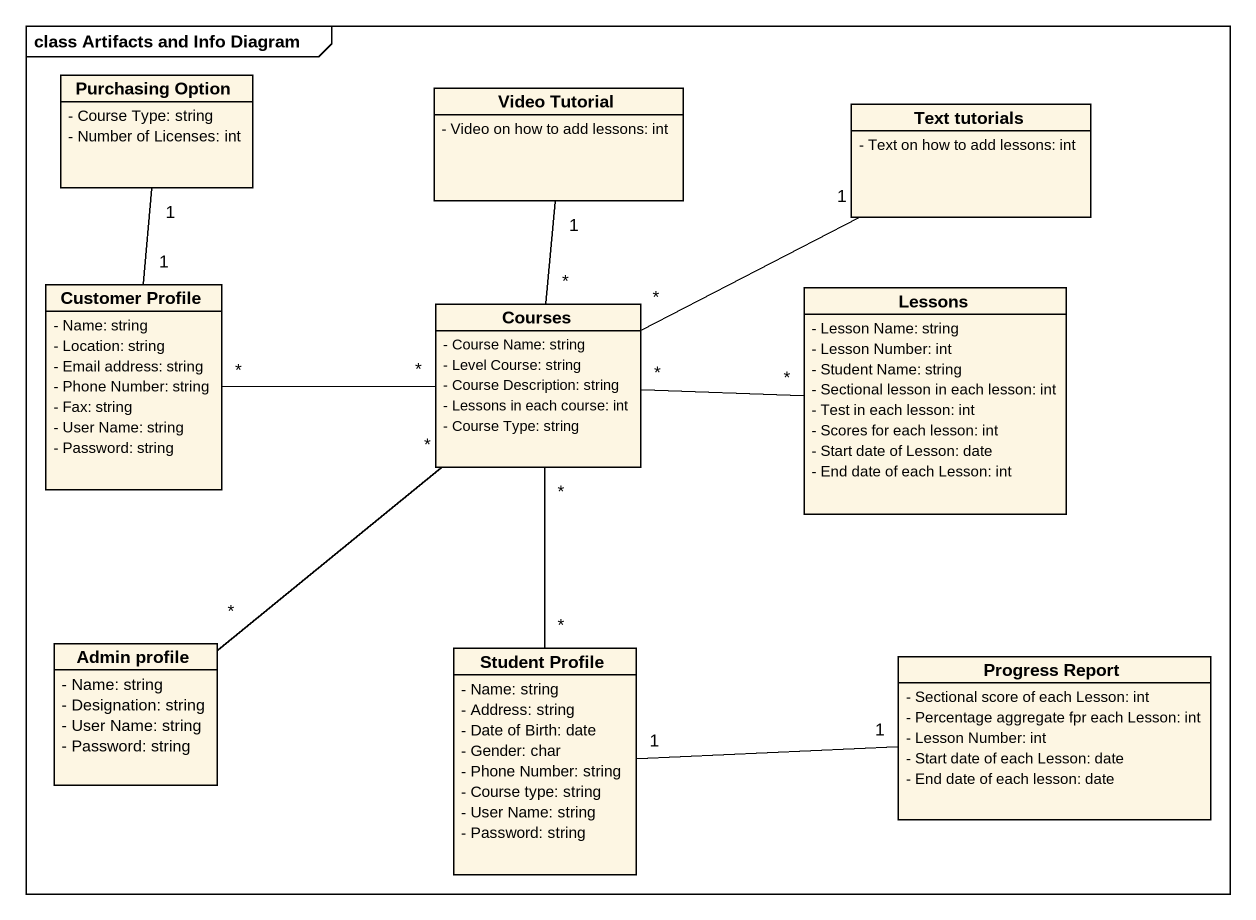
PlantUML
@startuml
mainframe class Artifacts and Info Diagram
hide circle
hide empty members
skinparam classAttributeIconSize 0
class "Purchasing Option" as Purchasing_Option {
  - Course Type: string
  - Number of Licenses: int
}
class "Video Tutorial" as Video_Tutorial {
  - Video on how to add lessons: int
}
class "Text tutorials" as Text_tutorials {
  - Text on how to add lessons: int
}
class "Customer Profile" as Customer_Profile {
  - Name: string
  - Location: string
  - Email address: string
  - Phone Number: string
  - Fax: string
  - User Name: string
  - Password: string
}
class Courses {
  - Course Name: string
  - Level Course: string
  - Course Description: string
  - Lessons in each course: int
  - Course Type: string
}
class Lessons {
  - Lesson Name: string
  - Lesson Number: int
  - Student Name: string
  - Sectional lesson in each lesson: int
  - Test in each lesson: int
  - Scores for each lesson: int
  - Start date of Lesson: date
  - End date of each Lesson: int
}
class "Admin profile" as Admin_profile {
  - Name: string
  - Designation: string
  - User Name: string
  - Password: string
}
class "Student Profile" as Student_Profile {
  - Name: string
  - Address: string
  - Date of Birth: date
  - Gender: char
  - Phone Number: string
  - Course type: string
  - User Name: string
  - Password: string
}
class "Progress Report" as Progress_Report {
  - Sectional score of each Lesson: int
  - Percentage aggregate fpr each Lesson: int
  - Lesson Number: int
  - Start date of each Lesson: date
  - End date of each lesson: date
}
Purchasing_Option "1" -- "1" Customer_Profile
Video_Tutorial "1" -- "*" Courses
Customer_Profile "*" -right- "*" Courses
Courses "*" -right- "1" Text_tutorials
Courses "*" -right- "*" Lessons
Courses "*" -- "*" Student_Profile
Admin_profile "*" -up- "*" Courses
Progress_Report "1" -left- "1" Student_Profile
@enduml
